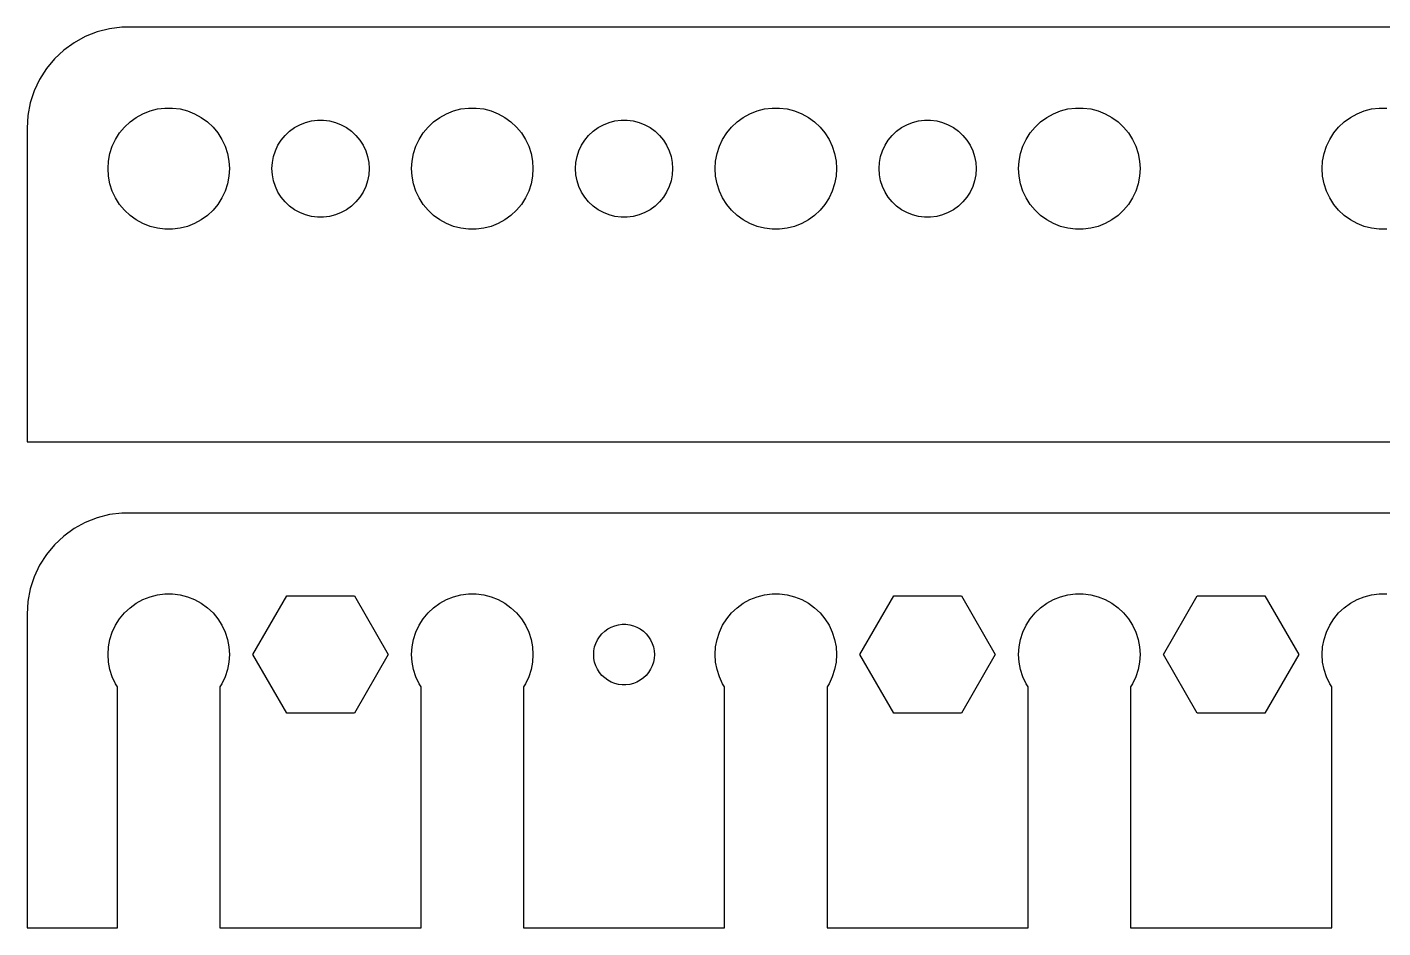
# Model space of a CAD drawing. Header units: metres. Extents: x -67 to 67, y 0 to 92.
# Drawn here: x -67 to 0, y 48 to 92.5 of the extents above; entities that cross this region are included whole.
import ezdxf

# ---------------------------------------------------------------- set-up
doc = ezdxf.new("R2010")
doc.units = ezdxf.units.M

msp = doc.modelspace()

# ---------------------------------------------------------------- linework, layer by layer
for p, q in [((-62.3139, 92.4901), (-62.9369, 92.4114)), ((62.3139, 92.4901), (-62.3139, 92.4901)), ((-64.1289, 92.0241), (-64.6791, 91.7216)), ((-63.5451, 92.2553), (-64.1289, 92.0241)), ((-62.9369, 92.4114), (-63.5451, 92.2553)), ((-65.1871, 91.3526), (-65.6448, 90.9227)), ((-64.6791, 91.7216), (-65.1871, 91.3526)), ((-65.6448, 90.9227), (-66.0451, 90.4389)), ((-66.3815, 89.9088), (-66.6489, 89.3406)), ((-66.0451, 90.4389), (-66.3815, 89.9088)), ((-66.6489, 89.3406), (-66.8429, 88.7434)), ((-66.8429, 88.7434), (-66.9606, 88.1267)), ((-60.927, 88.3532), (-60.5621, 88.4469)), ((-60.5621, 88.4469), (-60.1884, 88.4941)), ((-60.1884, 88.4941), (-59.8116, 88.4941)), ((-59.8116, 88.4941), (-59.4379, 88.4469)), ((-59.4379, 88.4469), (-59.0729, 88.3532)), ((-45.927, 88.3532), (-45.5621, 88.4469)), ((-45.5621, 88.4469), (-45.1884, 88.4941)), ((-45.1884, 88.4941), (-44.8116, 88.4941)), ((-44.8116, 88.4941), (-44.4379, 88.4469)), ((-44.4379, 88.4469), (-44.0729, 88.3532)), ((-30.927, 88.3532), (-30.5621, 88.4469)), ((-30.5621, 88.4469), (-30.1884, 88.4941)), ((-30.1884, 88.4941), (-29.8116, 88.4941)), ((-29.8116, 88.4941), (-29.4379, 88.4469)), ((-29.4379, 88.4469), (-29.0729, 88.3532)), ((-15.927, 88.3532), (-15.5621, 88.4469)), ((-15.5621, 88.4469), (-15.1884, 88.4941)), ((-15.1884, 88.4941), (-14.8116, 88.4941)), ((-14.8116, 88.4941), (-14.4379, 88.4469)), ((-14.4379, 88.4469), (-14.0729, 88.3532)), ((-0.92705, 88.3532), (-0.56213, 88.4469)), ((-0.56213, 88.4469), (-0.18837, 88.4941)), ((-0.18837, 88.4941), (0.18837, 88.4941)), ((-66.9606, 88.1267), (-67, 87.5)), ((-62.1869, 87.5536), (-61.9123, 87.8115)), ((-61.9123, 87.8115), (-61.6075, 88.033)), ((-61.6075, 88.033), (-61.2773, 88.2145)), ((-61.2773, 88.2145), (-60.927, 88.3532)), ((-59.0729, 88.3532), (-58.7227, 88.2145)), ((-58.7227, 88.2145), (-58.3925, 88.033)), ((-58.3925, 88.033), (-58.0877, 87.8115)), ((-58.0877, 87.8115), (-57.8131, 87.5536)), ((-53.5219, 87.6716), (-53.2416, 87.7825)), ((-53.2416, 87.7825), (-52.9497, 87.8575)), ((-52.9497, 87.8575), (-52.6507, 87.8953)), ((-52.6507, 87.8953), (-52.3493, 87.8953)), ((-52.3493, 87.8953), (-52.0503, 87.8575)), ((-52.0503, 87.8575), (-51.7583, 87.7825)), ((-51.7583, 87.7825), (-51.4781, 87.6716)), ((-47.1869, 87.5536), (-46.9123, 87.8115)), ((-46.9123, 87.8115), (-46.6075, 88.033)), ((-46.6075, 88.033), (-46.2773, 88.2145)), ((-46.2773, 88.2145), (-45.927, 88.3532)), ((-44.0729, 88.3532), (-43.7227, 88.2145)), ((-43.7227, 88.2145), (-43.3925, 88.033)), ((-43.3925, 88.033), (-43.0877, 87.8115)), ((-43.0877, 87.8115), (-42.8131, 87.5536)), ((-38.5219, 87.6716), (-38.2416, 87.7825)), ((-38.2416, 87.7825), (-37.9497, 87.8575)), ((-37.9497, 87.8575), (-37.6507, 87.8953)), ((-37.6507, 87.8953), (-37.3493, 87.8953)), ((-37.3493, 87.8953), (-37.0503, 87.8575)), ((-37.0503, 87.8575), (-36.7583, 87.7825)), ((-36.7583, 87.7825), (-36.4781, 87.6716)), ((-32.1869, 87.5536), (-31.9123, 87.8115)), ((-31.9123, 87.8115), (-31.6075, 88.033)), ((-31.6075, 88.033), (-31.2773, 88.2145)), ((-31.2773, 88.2145), (-30.927, 88.3532)), ((-29.0729, 88.3532), (-28.7227, 88.2145)), ((-28.7227, 88.2145), (-28.3925, 88.033)), ((-28.3925, 88.033), (-28.0877, 87.8115)), ((-28.0877, 87.8115), (-27.8131, 87.5536)), ((-23.5219, 87.6716), (-23.2416, 87.7825)), ((-23.2416, 87.7825), (-22.9497, 87.8575)), ((-22.9497, 87.8575), (-22.6507, 87.8953)), ((-22.6507, 87.8953), (-22.3493, 87.8953)), ((-22.3493, 87.8953), (-22.0503, 87.8575)), ((-22.0503, 87.8575), (-21.7583, 87.7825)), ((-21.7583, 87.7825), (-21.4781, 87.6716)), ((-17.1869, 87.5536), (-16.9123, 87.8115)), ((-16.9123, 87.8115), (-16.6075, 88.033)), ((-16.6075, 88.033), (-16.2773, 88.2145)), ((-16.2773, 88.2145), (-15.927, 88.3532)), ((-14.0729, 88.3532), (-13.7227, 88.2145)), ((-13.7227, 88.2145), (-13.3925, 88.033)), ((-13.3925, 88.033), (-13.0877, 87.8115)), ((-13.0877, 87.8115), (-12.8131, 87.5536)), ((-2.1869, 87.5536), (-1.91226, 87.8115)), ((-1.91226, 87.8115), (-1.60747, 88.033)), ((-1.60747, 88.033), (-1.27733, 88.2145)), ((-1.27733, 88.2145), (-0.92705, 88.3532)), ((-67, 87.5), (-67, 72)), ((-62.6289, 86.9453), (-62.427, 87.2634)), ((-62.427, 87.2634), (-62.1869, 87.5536)), ((-57.8131, 87.5536), (-57.5729, 87.2634)), ((-57.5729, 87.2634), (-57.3711, 86.9453)), ((-54.4416, 86.9107), (-54.2495, 87.1429)), ((-54.2495, 87.1429), (-54.0298, 87.3492)), ((-54.0298, 87.3492), (-53.786, 87.5264)), ((-53.786, 87.5264), (-53.5219, 87.6716)), ((-51.4781, 87.6716), (-51.214, 87.5264)), ((-51.214, 87.5264), (-50.9702, 87.3492)), ((-50.9702, 87.3492), (-50.7505, 87.1429)), ((-50.7505, 87.1429), (-50.5583, 86.9107)), ((-47.6289, 86.9453), (-47.427, 87.2634)), ((-47.427, 87.2634), (-47.1869, 87.5536)), ((-42.8131, 87.5536), (-42.5729, 87.2634)), ((-42.5729, 87.2634), (-42.3711, 86.9453)), ((-39.4416, 86.9107), (-39.2495, 87.1429)), ((-39.2495, 87.1429), (-39.0298, 87.3492)), ((-39.0298, 87.3492), (-38.786, 87.5264)), ((-38.786, 87.5264), (-38.5219, 87.6716)), ((-36.4781, 87.6716), (-36.214, 87.5264)), ((-36.214, 87.5264), (-35.9702, 87.3492)), ((-35.9702, 87.3492), (-35.7505, 87.1429)), ((-35.7505, 87.1429), (-35.5583, 86.9107)), ((-32.6289, 86.9453), (-32.427, 87.2634)), ((-32.427, 87.2634), (-32.1869, 87.5536)), ((-27.8131, 87.5536), (-27.5729, 87.2634)), ((-27.5729, 87.2634), (-27.3711, 86.9453)), ((-24.4416, 86.9107), (-24.2495, 87.1429)), ((-24.2495, 87.1429), (-24.0298, 87.3492)), ((-24.0298, 87.3492), (-23.786, 87.5264)), ((-23.786, 87.5264), (-23.5219, 87.6716)), ((-21.4781, 87.6716), (-21.214, 87.5264)), ((-21.214, 87.5264), (-20.9702, 87.3492)), ((-20.9702, 87.3492), (-20.7505, 87.1429)), ((-20.7505, 87.1429), (-20.5583, 86.9107)), ((-17.6289, 86.9453), (-17.427, 87.2634)), ((-17.427, 87.2634), (-17.1869, 87.5536)), ((-12.8131, 87.5536), (-12.5729, 87.2634)), ((-12.5729, 87.2634), (-12.3711, 86.9453)), ((-2.62891, 86.9453), (-2.42705, 87.2634)), ((-2.42705, 87.2634), (-2.1869, 87.5536)), ((-62.9057, 86.2461), (-62.7893, 86.6044)), ((-62.7893, 86.6044), (-62.6289, 86.9453)), ((-57.3711, 86.9453), (-57.2107, 86.6044)), ((-57.2107, 86.6044), (-57.0942, 86.2461)), ((-54.7315, 86.3835), (-54.6031, 86.6562)), ((-54.6031, 86.6562), (-54.4416, 86.9107)), ((-50.5583, 86.9107), (-50.3969, 86.6562)), ((-50.3969, 86.6562), (-50.2685, 86.3835)), ((-47.9057, 86.2461), (-47.7893, 86.6044)), ((-47.7893, 86.6044), (-47.6289, 86.9453)), ((-42.3711, 86.9453), (-42.2107, 86.6044)), ((-42.2107, 86.6044), (-42.0942, 86.2461)), ((-39.7315, 86.3835), (-39.6031, 86.6562)), ((-39.6031, 86.6562), (-39.4416, 86.9107)), ((-35.5583, 86.9107), (-35.3969, 86.6562)), ((-35.3969, 86.6562), (-35.2685, 86.3835)), ((-32.9057, 86.2461), (-32.7893, 86.6044)), ((-32.7893, 86.6044), (-32.6289, 86.9453)), ((-27.3711, 86.9453), (-27.2107, 86.6044)), ((-27.2107, 86.6044), (-27.0942, 86.2461)), ((-24.7315, 86.3835), (-24.6031, 86.6562)), ((-24.6031, 86.6562), (-24.4416, 86.9107)), ((-20.5583, 86.9107), (-20.3969, 86.6562)), ((-20.3969, 86.6562), (-20.2685, 86.3835)), ((-17.9057, 86.2461), (-17.7893, 86.6044)), ((-17.7893, 86.6044), (-17.6289, 86.9453)), ((-12.3711, 86.9453), (-12.2107, 86.6044)), ((-12.2107, 86.6044), (-12.0942, 86.2461)), ((-2.90575, 86.2461), (-2.78932, 86.6044)), ((-2.78932, 86.6044), (-2.62891, 86.9453)), ((-63, 85.5), (-62.9763, 85.876)), ((-62.9763, 85.876), (-62.9057, 86.2461)), ((-57.0942, 86.2461), (-57.0237, 85.876)), ((-57.0237, 85.876), (-57, 85.5)), ((-54.9, 85.5), (-54.8811, 85.8008)), ((-54.8811, 85.8008), (-54.8246, 86.0968)), ((-54.8246, 86.0968), (-54.7315, 86.3835)), ((-50.2685, 86.3835), (-50.1754, 86.0968)), ((-50.1754, 86.0968), (-50.1189, 85.8008)), ((-50.1189, 85.8008), (-50.1, 85.5)), ((-48, 85.5), (-47.9763, 85.876)), ((-47.9763, 85.876), (-47.9057, 86.2461)), ((-42.0942, 86.2461), (-42.0237, 85.876)), ((-42.0237, 85.876), (-42, 85.5)), ((-39.9, 85.5), (-39.8811, 85.8008)), ((-39.8811, 85.8008), (-39.8246, 86.0968)), ((-39.8246, 86.0968), (-39.7315, 86.3835)), ((-35.2685, 86.3835), (-35.1754, 86.0968)), ((-35.1754, 86.0968), (-35.1189, 85.8008)), ((-35.1189, 85.8008), (-35.1, 85.5)), ((-33, 85.5), (-32.9763, 85.876)), ((-32.9763, 85.876), (-32.9057, 86.2461)), ((-27.0942, 86.2461), (-27.0237, 85.876)), ((-27.0237, 85.876), (-27, 85.5)), ((-24.9, 85.5), (-24.8811, 85.8008)), ((-24.8811, 85.8008), (-24.8246, 86.0968)), ((-24.8246, 86.0968), (-24.7315, 86.3835)), ((-20.2685, 86.3835), (-20.1754, 86.0968)), ((-20.1754, 86.0968), (-20.1189, 85.8008)), ((-20.1189, 85.8008), (-20.1, 85.5)), ((-18, 85.5), (-17.9763, 85.876)), ((-17.9763, 85.876), (-17.9057, 86.2461)), ((-12.0942, 86.2461), (-12.0237, 85.876)), ((-12.0237, 85.876), (-12, 85.5)), ((-3, 85.5), (-2.97633, 85.876)), ((-2.97633, 85.876), (-2.90575, 86.2461)), ((-62.9763, 85.124), (-63, 85.5)), ((-62.9057, 84.7539), (-62.9763, 85.124)), ((-57.0237, 85.124), (-57.0942, 84.7539)), ((-57, 85.5), (-57.0237, 85.124)), ((-54.8811, 85.1992), (-54.9, 85.5)), ((-54.8246, 84.9031), (-54.8811, 85.1992)), ((-50.1189, 85.1992), (-50.1754, 84.9031)), ((-50.1, 85.5), (-50.1189, 85.1992)), ((-47.9763, 85.124), (-48, 85.5)), ((-47.9057, 84.7539), (-47.9763, 85.124)), ((-42.0237, 85.124), (-42.0942, 84.7539)), ((-42, 85.5), (-42.0237, 85.124)), ((-39.8811, 85.1992), (-39.9, 85.5)), ((-39.8246, 84.9031), (-39.8811, 85.1992)), ((-35.1189, 85.1992), (-35.1754, 84.9031)), ((-35.1, 85.5), (-35.1189, 85.1992)), ((-32.9763, 85.124), (-33, 85.5)), ((-32.9057, 84.7539), (-32.9763, 85.124)), ((-27.0237, 85.124), (-27.0942, 84.7539)), ((-27, 85.5), (-27.0237, 85.124)), ((-24.8811, 85.1992), (-24.9, 85.5)), ((-24.8246, 84.9031), (-24.8811, 85.1992)), ((-20.1189, 85.1992), (-20.1754, 84.9031)), ((-20.1, 85.5), (-20.1189, 85.1992)), ((-17.9763, 85.124), (-18, 85.5)), ((-17.9057, 84.7539), (-17.9763, 85.124)), ((-12.0237, 85.124), (-12.0942, 84.7539)), ((-12, 85.5), (-12.0237, 85.124)), ((-2.97633, 85.124), (-3, 85.5)), ((-2.90575, 84.7539), (-2.97633, 85.124)), ((-62.7893, 84.3956), (-62.9057, 84.7539)), ((-57.0942, 84.7539), (-57.2107, 84.3956)), ((-54.7315, 84.6165), (-54.8246, 84.9031)), ((-54.6031, 84.3438), (-54.7315, 84.6165)), ((-50.2685, 84.6165), (-50.3969, 84.3438)), ((-50.1754, 84.9031), (-50.2685, 84.6165)), ((-47.7893, 84.3956), (-47.9057, 84.7539)), ((-42.0942, 84.7539), (-42.2107, 84.3956)), ((-39.7315, 84.6165), (-39.8246, 84.9031)), ((-39.6031, 84.3438), (-39.7315, 84.6165)), ((-35.2685, 84.6165), (-35.3969, 84.3438)), ((-35.1754, 84.9031), (-35.2685, 84.6165)), ((-32.7893, 84.3956), (-32.9057, 84.7539)), ((-27.0942, 84.7539), (-27.2107, 84.3956)), ((-24.7315, 84.6165), (-24.8246, 84.9031)), ((-24.6031, 84.3438), (-24.7315, 84.6165)), ((-20.2685, 84.6165), (-20.3969, 84.3438)), ((-20.1754, 84.9031), (-20.2685, 84.6165)), ((-17.7893, 84.3956), (-17.9057, 84.7539)), ((-12.0942, 84.7539), (-12.2107, 84.3956)), ((-2.78932, 84.3956), (-2.90575, 84.7539)), ((-62.6289, 84.0547), (-62.7893, 84.3956)), ((-62.427, 83.7366), (-62.6289, 84.0547)), ((-57.3711, 84.0547), (-57.5729, 83.7366)), ((-57.2107, 84.3956), (-57.3711, 84.0547)), ((-54.4416, 84.0893), (-54.6031, 84.3438)), ((-54.2495, 83.8571), (-54.4416, 84.0893)), ((-54.0298, 83.6508), (-54.2495, 83.8571)), ((-50.7505, 83.8571), (-50.9702, 83.6508)), ((-50.5583, 84.0893), (-50.7505, 83.8571)), ((-50.3969, 84.3438), (-50.5583, 84.0893)), ((-47.6289, 84.0547), (-47.7893, 84.3956)), ((-47.427, 83.7366), (-47.6289, 84.0547)), ((-42.3711, 84.0547), (-42.5729, 83.7366)), ((-42.2107, 84.3956), (-42.3711, 84.0547)), ((-39.4416, 84.0893), (-39.6031, 84.3438)), ((-39.2495, 83.8571), (-39.4416, 84.0893)), ((-39.0298, 83.6508), (-39.2495, 83.8571)), ((-35.7505, 83.8571), (-35.9702, 83.6508)), ((-35.5583, 84.0893), (-35.7505, 83.8571)), ((-35.3969, 84.3438), (-35.5583, 84.0893)), ((-32.6289, 84.0547), (-32.7893, 84.3956)), ((-32.427, 83.7366), (-32.6289, 84.0547)), ((-27.3711, 84.0547), (-27.5729, 83.7366)), ((-27.2107, 84.3956), (-27.3711, 84.0547)), ((-24.4416, 84.0893), (-24.6031, 84.3438)), ((-24.2495, 83.8571), (-24.4416, 84.0893)), ((-24.0298, 83.6508), (-24.2495, 83.8571)), ((-20.7505, 83.8571), (-20.9702, 83.6508)), ((-20.5583, 84.0893), (-20.7505, 83.8571)), ((-20.3969, 84.3438), (-20.5583, 84.0893)), ((-17.6289, 84.0547), (-17.7893, 84.3956)), ((-17.427, 83.7366), (-17.6289, 84.0547)), ((-12.3711, 84.0547), (-12.5729, 83.7366)), ((-12.2107, 84.3956), (-12.3711, 84.0547)), ((-2.62891, 84.0547), (-2.78932, 84.3956)), ((-2.42705, 83.7366), (-2.62891, 84.0547)), ((-62.1869, 83.4464), (-62.427, 83.7366)), ((-61.9123, 83.1884), (-62.1869, 83.4464)), ((-61.6075, 82.967), (-61.9123, 83.1884)), ((-58.0877, 83.1884), (-58.3925, 82.967)), ((-57.8131, 83.4464), (-58.0877, 83.1884)), ((-57.5729, 83.7366), (-57.8131, 83.4464)), ((-53.786, 83.4736), (-54.0298, 83.6508)), ((-53.5219, 83.3284), (-53.786, 83.4736)), ((-53.2416, 83.2175), (-53.5219, 83.3284)), ((-52.9497, 83.1425), (-53.2416, 83.2175)), ((-52.6507, 83.1047), (-52.9497, 83.1425)), ((-52.3493, 83.1047), (-52.6507, 83.1047)), ((-52.0503, 83.1425), (-52.3493, 83.1047)), ((-51.7583, 83.2175), (-52.0503, 83.1425)), ((-51.4781, 83.3284), (-51.7583, 83.2175)), ((-51.214, 83.4736), (-51.4781, 83.3284)), ((-50.9702, 83.6508), (-51.214, 83.4736)), ((-47.1869, 83.4464), (-47.427, 83.7366)), ((-46.9123, 83.1884), (-47.1869, 83.4464)), ((-46.6075, 82.967), (-46.9123, 83.1884)), ((-43.0877, 83.1884), (-43.3925, 82.967)), ((-42.8131, 83.4464), (-43.0877, 83.1884)), ((-42.5729, 83.7366), (-42.8131, 83.4464)), ((-38.786, 83.4736), (-39.0298, 83.6508)), ((-38.5219, 83.3284), (-38.786, 83.4736)), ((-38.2416, 83.2175), (-38.5219, 83.3284)), ((-37.9497, 83.1425), (-38.2416, 83.2175)), ((-37.6507, 83.1047), (-37.9497, 83.1425)), ((-37.3493, 83.1047), (-37.6507, 83.1047)), ((-37.0503, 83.1425), (-37.3493, 83.1047)), ((-36.7583, 83.2175), (-37.0503, 83.1425)), ((-36.4781, 83.3284), (-36.7583, 83.2175)), ((-36.214, 83.4736), (-36.4781, 83.3284)), ((-35.9702, 83.6508), (-36.214, 83.4736)), ((-32.1869, 83.4464), (-32.427, 83.7366)), ((-31.9123, 83.1884), (-32.1869, 83.4464)), ((-31.6075, 82.967), (-31.9123, 83.1884)), ((-28.0877, 83.1884), (-28.3925, 82.967)), ((-27.8131, 83.4464), (-28.0877, 83.1884)), ((-27.5729, 83.7366), (-27.8131, 83.4464)), ((-23.786, 83.4736), (-24.0298, 83.6508)), ((-23.5219, 83.3284), (-23.786, 83.4736)), ((-23.2416, 83.2175), (-23.5219, 83.3284)), ((-22.9497, 83.1425), (-23.2416, 83.2175)), ((-22.6507, 83.1047), (-22.9497, 83.1425)), ((-22.3493, 83.1047), (-22.6507, 83.1047)), ((-22.0503, 83.1425), (-22.3493, 83.1047)), ((-21.7583, 83.2175), (-22.0503, 83.1425)), ((-21.4781, 83.3284), (-21.7583, 83.2175)), ((-21.214, 83.4736), (-21.4781, 83.3284)), ((-20.9702, 83.6508), (-21.214, 83.4736)), ((-17.1869, 83.4464), (-17.427, 83.7366)), ((-16.9123, 83.1884), (-17.1869, 83.4464)), ((-16.6075, 82.967), (-16.9123, 83.1884)), ((-13.0877, 83.1884), (-13.3925, 82.967)), ((-12.8131, 83.4464), (-13.0877, 83.1884)), ((-12.5729, 83.7366), (-12.8131, 83.4464)), ((-2.1869, 83.4464), (-2.42705, 83.7366)), ((-1.91226, 83.1884), (-2.1869, 83.4464)), ((-1.60747, 82.967), (-1.91226, 83.1884)), ((-61.2773, 82.7855), (-61.6075, 82.967)), ((-60.927, 82.6468), (-61.2773, 82.7855)), ((-60.5621, 82.5531), (-60.927, 82.6468)), ((-60.1884, 82.5059), (-60.5621, 82.5531)), ((-59.8116, 82.5059), (-60.1884, 82.5059)), ((-59.4379, 82.5531), (-59.8116, 82.5059)), ((-59.0729, 82.6468), (-59.4379, 82.5531)), ((-58.7227, 82.7855), (-59.0729, 82.6468)), ((-58.3925, 82.967), (-58.7227, 82.7855)), ((-46.2773, 82.7855), (-46.6075, 82.967)), ((-45.927, 82.6468), (-46.2773, 82.7855)), ((-45.5621, 82.5531), (-45.927, 82.6468)), ((-45.1884, 82.5059), (-45.5621, 82.5531)), ((-44.8116, 82.5059), (-45.1884, 82.5059)), ((-44.4379, 82.5531), (-44.8116, 82.5059)), ((-44.0729, 82.6468), (-44.4379, 82.5531)), ((-43.7227, 82.7855), (-44.0729, 82.6468)), ((-43.3925, 82.967), (-43.7227, 82.7855)), ((-31.2773, 82.7855), (-31.6075, 82.967)), ((-30.927, 82.6468), (-31.2773, 82.7855)), ((-30.5621, 82.5531), (-30.927, 82.6468)), ((-30.1884, 82.5059), (-30.5621, 82.5531)), ((-29.8116, 82.5059), (-30.1884, 82.5059)), ((-29.4379, 82.5531), (-29.8116, 82.5059)), ((-29.0729, 82.6468), (-29.4379, 82.5531)), ((-28.7227, 82.7855), (-29.0729, 82.6468)), ((-28.3925, 82.967), (-28.7227, 82.7855)), ((-16.2773, 82.7855), (-16.6075, 82.967)), ((-15.927, 82.6468), (-16.2773, 82.7855)), ((-15.5621, 82.5531), (-15.927, 82.6468)), ((-15.1884, 82.5059), (-15.5621, 82.5531)), ((-14.8116, 82.5059), (-15.1884, 82.5059)), ((-14.4379, 82.5531), (-14.8116, 82.5059)), ((-14.0729, 82.6468), (-14.4379, 82.5531)), ((-13.7227, 82.7855), (-14.0729, 82.6468)), ((-13.3925, 82.967), (-13.7227, 82.7855)), ((-1.27733, 82.7855), (-1.60747, 82.967)), ((-0.92705, 82.6468), (-1.27733, 82.7855)), ((-0.56213, 82.5531), (-0.92705, 82.6468)), ((-0.18837, 82.5059), (-0.56213, 82.5531)), ((0.18837, 82.5059), (-0.18837, 82.5059)), ((-67, 72), (67, 72)), ((-62.9369, 68.4114), (-63.5451, 68.2553)), ((-62.3139, 68.4901), (-62.9369, 68.4114)), ((62.3139, 68.4901), (-62.3139, 68.4901)), ((-64.6791, 67.7216), (-65.1871, 67.3526)), ((-64.1289, 68.0241), (-64.6791, 67.7216)), ((-63.5451, 68.2553), (-64.1289, 68.0241)), ((-65.1871, 67.3526), (-65.6448, 66.9227)), ((-66.0451, 66.4389), (-66.3815, 65.9088)), ((-65.6448, 66.9227), (-66.0451, 66.4389)), ((-66.3815, 65.9088), (-66.6489, 65.3406)), ((-66.6489, 65.3406), (-66.8429, 64.7434)), ((-66.8429, 64.7434), (-66.9606, 64.1267)), ((-61.2773, 64.2145), (-60.927, 64.3532)), ((-60.927, 64.3532), (-60.5621, 64.4469)), ((-60.5621, 64.4469), (-60.1884, 64.4941)), ((-60.1884, 64.4941), (-59.8116, 64.4941)), ((-59.8116, 64.4941), (-59.4379, 64.4469)), ((-59.4379, 64.4469), (-59.0729, 64.3532)), ((-59.0729, 64.3532), (-58.7227, 64.2145)), ((-55.8466, 61.5), (-54.1733, 64.3982)), ((-54.1733, 64.3982), (-50.8267, 64.3982)), ((-50.8267, 64.3982), (-49.1534, 61.5)), ((-46.2773, 64.2145), (-45.927, 64.3532)), ((-45.927, 64.3532), (-45.5621, 64.4469)), ((-45.5621, 64.4469), (-45.1884, 64.4941)), ((-45.1884, 64.4941), (-44.8116, 64.4941)), ((-44.8116, 64.4941), (-44.4379, 64.4469)), ((-44.4379, 64.4469), (-44.0729, 64.3532)), ((-44.0729, 64.3532), (-43.7227, 64.2145)), ((-31.2773, 64.2145), (-30.927, 64.3532)), ((-30.927, 64.3532), (-30.5621, 64.4469)), ((-30.5621, 64.4469), (-30.1884, 64.4941)), ((-30.1884, 64.4941), (-29.8116, 64.4941)), ((-29.8116, 64.4941), (-29.4379, 64.4469)), ((-29.4379, 64.4469), (-29.0729, 64.3532)), ((-29.0729, 64.3532), (-28.7227, 64.2145)), ((-25.8466, 61.5), (-24.1733, 64.3982)), ((-24.1733, 64.3982), (-20.8267, 64.3982)), ((-20.8267, 64.3982), (-19.1534, 61.5)), ((-16.2773, 64.2145), (-15.927, 64.3532)), ((-15.927, 64.3532), (-15.5621, 64.4469)), ((-15.5621, 64.4469), (-15.1884, 64.4941)), ((-15.1884, 64.4941), (-14.8116, 64.4941)), ((-14.8116, 64.4941), (-14.4379, 64.4469)), ((-14.4379, 64.4469), (-14.0729, 64.3532)), ((-14.0729, 64.3532), (-13.7227, 64.2145)), ((-10.8466, 61.5), (-9.17329, 64.3982)), ((-9.17329, 64.3982), (-5.82671, 64.3982)), ((-5.82671, 64.3982), (-4.15341, 61.5)), ((-1.27733, 64.2145), (-0.92705, 64.3532)), ((-0.92705, 64.3532), (-0.56213, 64.4469)), ((-0.56213, 64.4469), (-0.18837, 64.4941)), ((-0.18837, 64.4941), (0.18837, 64.4941)), ((-66.9606, 64.1267), (-67, 63.5)), ((-62.1869, 63.5536), (-61.9123, 63.8115)), ((-61.9123, 63.8115), (-61.6075, 64.033)), ((-61.6075, 64.033), (-61.2773, 64.2145)), ((-58.7227, 64.2145), (-58.3925, 64.033)), ((-58.3925, 64.033), (-58.0877, 63.8115)), ((-58.0877, 63.8115), (-57.8131, 63.5536)), ((-47.1869, 63.5536), (-46.9123, 63.8115)), ((-46.9123, 63.8115), (-46.6075, 64.033)), ((-46.6075, 64.033), (-46.2773, 64.2145)), ((-43.7227, 64.2145), (-43.3925, 64.033)), ((-43.3925, 64.033), (-43.0877, 63.8115)), ((-43.0877, 63.8115), (-42.8131, 63.5536)), ((-32.1869, 63.5536), (-31.9123, 63.8115)), ((-31.9123, 63.8115), (-31.6075, 64.033)), ((-31.6075, 64.033), (-31.2773, 64.2145)), ((-28.7227, 64.2145), (-28.3925, 64.033)), ((-28.3925, 64.033), (-28.0877, 63.8115)), ((-28.0877, 63.8115), (-27.8131, 63.5536)), ((-17.1869, 63.5536), (-16.9123, 63.8115)), ((-16.9123, 63.8115), (-16.6075, 64.033)), ((-16.6075, 64.033), (-16.2773, 64.2145)), ((-13.7227, 64.2145), (-13.3925, 64.033)), ((-13.3925, 64.033), (-13.0877, 63.8115)), ((-13.0877, 63.8115), (-12.8131, 63.5536)), ((-2.1869, 63.5536), (-1.91226, 63.8115)), ((-1.91226, 63.8115), (-1.60747, 64.033)), ((-1.60747, 64.033), (-1.27733, 64.2145)), ((-67, 63.5), (-67, 48)), ((-62.6289, 62.9453), (-62.427, 63.2634)), ((-62.427, 63.2634), (-62.1869, 63.5536)), ((-57.8131, 63.5536), (-57.5729, 63.2634)), ((-57.5729, 63.2634), (-57.3711, 62.9453)), ((-47.6289, 62.9453), (-47.427, 63.2634)), ((-47.427, 63.2634), (-47.1869, 63.5536)), ((-42.8131, 63.5536), (-42.5729, 63.2634)), ((-42.5729, 63.2634), (-42.3711, 62.9453)), ((-37.7811, 62.9734), (-37.5942, 62.997)), ((-37.5942, 62.997), (-37.4058, 62.997)), ((-37.4058, 62.997), (-37.2189, 62.9734)), ((-32.6289, 62.9453), (-32.427, 63.2634)), ((-32.427, 63.2634), (-32.1869, 63.5536)), ((-27.8131, 63.5536), (-27.5729, 63.2634)), ((-27.5729, 63.2634), (-27.3711, 62.9453)), ((-17.6289, 62.9453), (-17.427, 63.2634)), ((-17.427, 63.2634), (-17.1869, 63.5536)), ((-12.8131, 63.5536), (-12.5729, 63.2634)), ((-12.5729, 63.2634), (-12.3711, 62.9453)), ((-2.62891, 62.9453), (-2.42705, 63.2634)), ((-2.42705, 63.2634), (-2.1869, 63.5536)), ((-62.9057, 62.2461), (-62.7893, 62.6044)), ((-62.7893, 62.6044), (-62.6289, 62.9453)), ((-57.3711, 62.9453), (-57.2107, 62.6044)), ((-57.2107, 62.6044), (-57.0942, 62.2461)), ((-47.9057, 62.2461), (-47.7893, 62.6044)), ((-47.7893, 62.6044), (-47.6289, 62.9453)), ((-42.3711, 62.9453), (-42.2107, 62.6044)), ((-42.2107, 62.6044), (-42.0942, 62.2461)), ((-38.8145, 62.2226), (-38.7135, 62.3817)), ((-38.7135, 62.3817), (-38.5934, 62.5268)), ((-38.5934, 62.5268), (-38.4561, 62.6558)), ((-38.4561, 62.6558), (-38.3037, 62.7665)), ((-38.3037, 62.7665), (-38.1387, 62.8572)), ((-38.1387, 62.8572), (-37.9635, 62.9266)), ((-37.9635, 62.9266), (-37.7811, 62.9734)), ((-37.2189, 62.9734), (-37.0365, 62.9266)), ((-37.0365, 62.9266), (-36.8613, 62.8572)), ((-36.8613, 62.8572), (-36.6963, 62.7665)), ((-36.6963, 62.7665), (-36.5439, 62.6558)), ((-36.5439, 62.6558), (-36.4065, 62.5268)), ((-36.4065, 62.5268), (-36.2865, 62.3817)), ((-36.2865, 62.3817), (-36.1855, 62.2226)), ((-32.9057, 62.2461), (-32.7893, 62.6044)), ((-32.7893, 62.6044), (-32.6289, 62.9453)), ((-27.3711, 62.9453), (-27.2107, 62.6044)), ((-27.2107, 62.6044), (-27.0942, 62.2461)), ((-17.9057, 62.2461), (-17.7893, 62.6044)), ((-17.7893, 62.6044), (-17.6289, 62.9453)), ((-12.3711, 62.9453), (-12.2107, 62.6044)), ((-12.2107, 62.6044), (-12.0942, 62.2461)), ((-2.90575, 62.2461), (-2.78932, 62.6044)), ((-2.78932, 62.6044), (-2.62891, 62.9453)), ((-63, 61.5), (-62.9763, 61.876)), ((-62.9763, 61.876), (-62.9057, 62.2461)), ((-57.0942, 62.2461), (-57.0237, 61.876)), ((-57.0237, 61.876), (-57, 61.5)), ((-48, 61.5), (-47.9763, 61.876)), ((-47.9763, 61.876), (-47.9057, 62.2461)), ((-42.0942, 62.2461), (-42.0237, 61.876)), ((-42.0237, 61.876), (-42, 61.5)), ((-39, 61.5), (-38.9882, 61.688)), ((-38.9882, 61.688), (-38.9529, 61.873)), ((-38.9529, 61.873), (-38.8947, 62.0522)), ((-38.8947, 62.0522), (-38.8145, 62.2226)), ((-36.1855, 62.2226), (-36.1053, 62.0522)), ((-36.1053, 62.0522), (-36.0471, 61.873)), ((-36.0471, 61.873), (-36.0118, 61.688)), ((-36.0118, 61.688), (-36, 61.5)), ((-33, 61.5), (-32.9763, 61.876)), ((-32.9763, 61.876), (-32.9057, 62.2461)), ((-27.0942, 62.2461), (-27.0237, 61.876)), ((-27.0237, 61.876), (-27, 61.5)), ((-18, 61.5), (-17.9763, 61.876)), ((-17.9763, 61.876), (-17.9057, 62.2461)), ((-12.0942, 62.2461), (-12.0237, 61.876)), ((-12.0237, 61.876), (-12, 61.5)), ((-3, 61.5), (-2.97633, 61.876)), ((-2.97633, 61.876), (-2.90575, 62.2461)), ((-62.9763, 61.124), (-63, 61.5)), ((-62.9057, 60.7539), (-62.9763, 61.124)), ((-57.0237, 61.124), (-57.0942, 60.7539)), ((-57, 61.5), (-57.0237, 61.124)), ((-54.1733, 58.6018), (-55.8466, 61.5)), ((-49.1534, 61.5), (-50.8267, 58.6018)), ((-47.9763, 61.124), (-48, 61.5)), ((-47.9057, 60.7539), (-47.9763, 61.124)), ((-42.0237, 61.124), (-42.0942, 60.7539)), ((-42, 61.5), (-42.0237, 61.124)), ((-38.9882, 61.312), (-39, 61.5)), ((-38.9529, 61.127), (-38.9882, 61.312)), ((-38.8947, 60.9478), (-38.9529, 61.127)), ((-36.0471, 61.127), (-36.1053, 60.9478)), ((-36.0118, 61.312), (-36.0471, 61.127)), ((-36, 61.5), (-36.0118, 61.312)), ((-32.9763, 61.124), (-33, 61.5)), ((-32.9057, 60.7539), (-32.9763, 61.124)), ((-27.0237, 61.124), (-27.0942, 60.7539)), ((-27, 61.5), (-27.0237, 61.124)), ((-24.1733, 58.6018), (-25.8466, 61.5)), ((-19.1534, 61.5), (-20.8267, 58.6018)), ((-17.9763, 61.124), (-18, 61.5)), ((-17.9057, 60.7539), (-17.9763, 61.124)), ((-12.0237, 61.124), (-12.0942, 60.7539)), ((-12, 61.5), (-12.0237, 61.124)), ((-9.17329, 58.6018), (-10.8466, 61.5)), ((-4.15341, 61.5), (-5.82671, 58.6018)), ((-2.97633, 61.124), (-3, 61.5)), ((-2.90575, 60.7539), (-2.97633, 61.124)), ((-62.7893, 60.3956), (-62.9057, 60.7539)), ((-62.6289, 60.0547), (-62.7893, 60.3956)), ((-57.2107, 60.3956), (-57.3711, 60.0547)), ((-57.0942, 60.7539), (-57.2107, 60.3956)), ((-47.7893, 60.3956), (-47.9057, 60.7539)), ((-47.6289, 60.0547), (-47.7893, 60.3956)), ((-42.2107, 60.3956), (-42.3711, 60.0547)), ((-42.0942, 60.7539), (-42.2107, 60.3956)), ((-38.8145, 60.7774), (-38.8947, 60.9478)), ((-38.7135, 60.6183), (-38.8145, 60.7774)), ((-38.5934, 60.4732), (-38.7135, 60.6183)), ((-38.4561, 60.3442), (-38.5934, 60.4732)), ((-38.3037, 60.2335), (-38.4561, 60.3442)), ((-36.5439, 60.3442), (-36.6963, 60.2335)), ((-36.4065, 60.4732), (-36.5439, 60.3442)), ((-36.2865, 60.6183), (-36.4065, 60.4732)), ((-36.1855, 60.7774), (-36.2865, 60.6183)), ((-36.1053, 60.9478), (-36.1855, 60.7774)), ((-32.7893, 60.3956), (-32.9057, 60.7539)), ((-32.6289, 60.0547), (-32.7893, 60.3956)), ((-27.2107, 60.3956), (-27.3711, 60.0547)), ((-27.0942, 60.7539), (-27.2107, 60.3956)), ((-17.7893, 60.3956), (-17.9057, 60.7539)), ((-17.6289, 60.0547), (-17.7893, 60.3956)), ((-12.2107, 60.3956), (-12.3711, 60.0547)), ((-12.0942, 60.7539), (-12.2107, 60.3956)), ((-2.78932, 60.3956), (-2.90575, 60.7539)), ((-2.62891, 60.0547), (-2.78932, 60.3956)), ((-62.5307, 59.9), (-62.6289, 60.0547)), ((-62.5307, 48), (-62.5307, 59.9)), ((-57.3711, 60.0547), (-57.4693, 59.9)), ((-57.4693, 59.9), (-57.4693, 48)), ((-47.5307, 59.9), (-47.6289, 60.0547)), ((-47.5307, 48), (-47.5307, 59.9)), ((-42.3711, 60.0547), (-42.4693, 59.9)), ((-42.4693, 59.9), (-42.4693, 48)), ((-38.1387, 60.1427), (-38.3037, 60.2335)), ((-37.9635, 60.0734), (-38.1387, 60.1427)), ((-37.7811, 60.0266), (-37.9635, 60.0734)), ((-37.5942, 60.0029), (-37.7811, 60.0266)), ((-37.4058, 60.0029), (-37.5942, 60.0029)), ((-37.2189, 60.0266), (-37.4058, 60.0029)), ((-37.0365, 60.0734), (-37.2189, 60.0266)), ((-36.8613, 60.1427), (-37.0365, 60.0734)), ((-36.6963, 60.2335), (-36.8613, 60.1427)), ((-32.5307, 59.9), (-32.6289, 60.0547)), ((-32.5307, 48), (-32.5307, 59.9)), ((-27.3711, 60.0547), (-27.4693, 59.9)), ((-27.4693, 59.9), (-27.4693, 48)), ((-17.5307, 59.9), (-17.6289, 60.0547)), ((-17.5307, 48), (-17.5307, 59.9)), ((-12.3711, 60.0547), (-12.4693, 59.9)), ((-12.4693, 59.9), (-12.4693, 48)), ((-2.53072, 59.9), (-2.62891, 60.0547)), ((-2.53072, 48), (-2.53072, 59.9)), ((-50.8267, 58.6018), (-54.1733, 58.6018)), ((-20.8267, 58.6018), (-24.1733, 58.6018)), ((-5.82671, 58.6018), (-9.17329, 58.6018)), ((-67, 48), (-62.5307, 48)), ((-57.4693, 48), (-47.5307, 48)), ((-42.4693, 48), (-32.5307, 48)), ((-27.4693, 48), (-17.5307, 48)), ((-12.4693, 48), (-2.53072, 48))]:
    msp.add_line(p, q)

doc.saveas('drawing.dxf')
